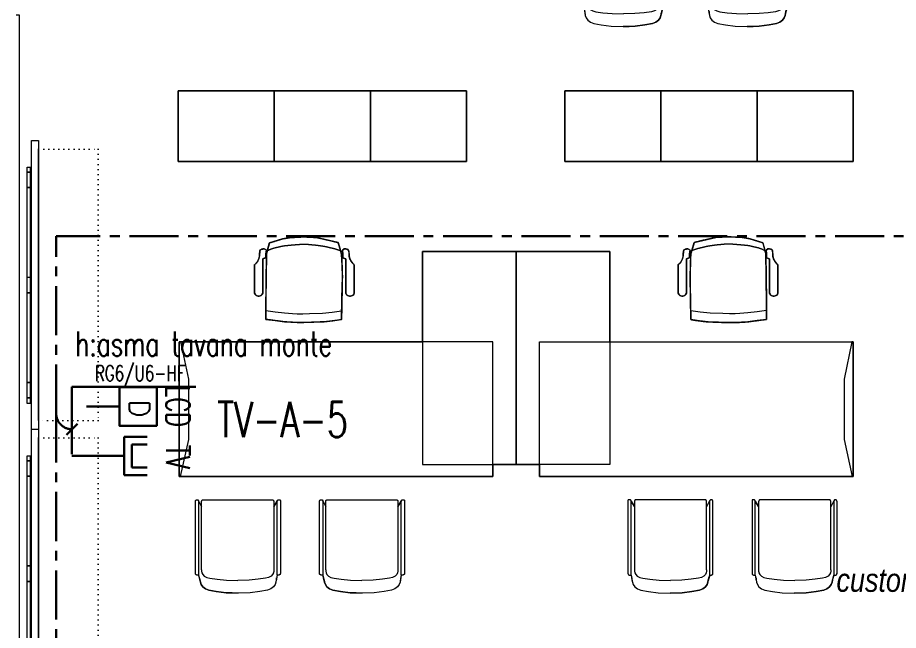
# Model space of a CAD drawing. Extents: x -2598 to 23780, y 0 to 8114.
# Drawn here: x 1963 to 2525, y 2088 to 2478 of the extents above; entities that cross this region are included whole.
import ezdxf

# ---------------------------------------------------------------- set-up
doc = ezdxf.new("R2010")
doc.units = 0
doc.header["$LTSCALE"] = 25
doc.header["$MEASUREMENT"] = 0
for name, pattern in [('CENTER', [2, 1.25, -0.25, 0.25, -0.25]), ('DOT2', [0.125, 0, -0.125]), ('HIDDEN', [0.375, 0.25, -0.125]), ('HIDDEN2', [4.7625, 3.175, -1.5875])]:
    doc.linetypes.add(name, pattern=pattern)
doc.layers.get('0').update_dxf_attribs({"color": 9, "lineweight": 9})
for name, color, linetype, lineweight in [('05', 9, 'Continuous', 9), ('10', 9, 'Continuous', 9), ('14', 9, 'Continuous', 9), ('20', 9, 'DOT2', 9), ('40', 9, 'Continuous', 9), ('E-DATA LCD EKRAN', 7, 'Continuous', 30), ('E-DATA PRİZİ (RJ45)', 7, 'Continuous', 30), ('E-KABLO', 7, 'Continuous', 30), ('E-YAZI', 7, 'Continuous', 30)]:
    doc.layers.add(name, color=color, linetype=linetype, lineweight=lineweight)
doc.styles.add('E-YAZI', font='txttw.shx')
doc.styles.add('MuuM_TEXT-ITALIC', font='ARIALNI.TTF')

# ---------------------------------------------------------------- blocks, each defined once
blk = doc.blocks.new('p-audi-furni')
at = {"layer": '05', "lineweight": 0}
for p, q in [((0, 184), (4.5, 184)), ((0, 0), (0, 184)), ((4.5, 184), (4.5, 0)), ((4.5, 5.5), (4.5, 178.5)), ((-2.8, 166.99), (-0.3, 166.99)), ((-2.8, 16.34), (-2.8, 166.99)), ((-2.8, 163.8), (-2.8, 164)), ((-2.3, 163.8), (-2.3, 164)), ((-2.3, 164), (0, 164)), ((-2.3, 163.8), (0, 163.8)), ((-0.8, 164), (-0.8, 166.99)), ((-0.8, 154.2), (-0.8, 163.8)), ((-0.3, 164), (-0.3, 166.99)), ((-0.3, 154.2), (-0.3, 163.8)), ((-2.8, 154.2), (-2.8, 154)), ((-2.3, 154), (-2.3, 154.2)), ((-2.3, 154.2), (0, 154.2)), ((-2.3, 154), (0, 154)), ((-0.8, 97), (-0.8, 154)), ((-0.3, 97), (-0.3, 154)), ((-2.8, 96.8), (-2.8, 97)), ((-2.3, 96.8), (-2.3, 97)), ((-2.3, 97), (0, 97)), ((-2.3, 96.8), (0, 96.8)), ((-0.8, 87.2), (-0.8, 96.8)), ((-0.3, 87.2), (-0.3, 96.8)), ((-2.8, 87.2), (-2.8, 87)), ((-2.3, 87.2), (0, 87.2)), ((-2.3, 87), (-2.3, 87.2)), ((-2.3, 87), (0, 87)), ((-0.8, 30), (-0.8, 87)), ((-0.3, 30), (-0.3, 87)), ((-2.8, 29.8), (-2.8, 30)), ((-2.3, 29.8), (-2.3, 30)), ((-2.3, 30), (0, 30)), ((-2.3, 29.8), (0, 29.8)), ((-0.8, 20.2), (-0.8, 29.8)), ((-0.3, 20.2), (-0.3, 29.8)), ((-2.8, 20.2), (-2.8, 20)), ((-2.3, 20.2), (0, 20.2)), ((-2.3, 20), (-2.3, 20.2)), ((-2.3, 20), (0, 20)), ((-0.8, 16.34), (-0.8, 20)), ((-0.3, 16.34), (-0.3, 20)), ((-0.3, 16.34), (-2.8, 16.34)), ((0, 0), (4.5, 0)), ((0, 0), (4.5, 0)), ((0, -184), (0, 0)), ((4.5, 0), (4.5, -184)), ((4.5, -178.5), (4.5, -5.5)), ((-2.8, -17.01), (-0.3, -17.01)), ((-2.8, -167.66), (-2.8, -17.01)), ((-2.8, -20.2), (-2.8, -20)), ((-2.3, -20.2), (-2.3, -20)), ((-2.3, -20), (0, -20)), ((-2.3, -20.2), (0, -20.2)), ((-0.8, -20), (-0.8, -17.01)), ((-0.8, -29.8), (-0.8, -20.2)), ((-0.3, -20), (-0.3, -17.01)), ((-0.3, -29.8), (-0.3, -20.2)), ((-2.8, -29.8), (-2.8, -30)), ((-2.3, -30), (-2.3, -29.8)), ((-2.3, -29.8), (0, -29.8)), ((-2.3, -30), (0, -30)), ((-0.8, -87), (-0.8, -30)), ((-0.3, -87), (-0.3, -30)), ((-2.8, -87.2), (-2.8, -87)), ((-2.3, -87.2), (-2.3, -87)), ((-2.3, -87), (0, -87)), ((-2.3, -87.2), (0, -87.2)), ((-0.8, -96.8), (-0.8, -87.2)), ((-0.3, -96.8), (-0.3, -87.2)), ((-2.8, -96.8), (-2.8, -97)), ((-2.3, -96.8), (0, -96.8)), ((-2.3, -97), (-2.3, -96.8)), ((-2.3, -97), (0, -97)), ((-0.8, -154), (-0.8, -97)), ((-0.3, -154), (-0.3, -97)), ((-2.8, -154.2), (-2.8, -154)), ((-2.3, -154.2), (-2.3, -154)), ((-2.3, -154), (0, -154)), ((-2.3, -154.2), (0, -154.2)), ((-0.8, -163.8), (-0.8, -154.2)), ((-0.3, -163.8), (-0.3, -154.2)), ((-2.8, -163.8), (-2.8, -164)), ((-0.3, -167.66), (-2.8, -167.66)), ((-2.3, -163.8), (0, -163.8)), ((-2.3, -164), (-2.3, -163.8)), ((-2.3, -164), (0, -164)), ((-0.8, -167.66), (-0.8, -164)), ((-0.3, -167.66), (-0.3, -164)), ((0, -184), (4.5, -184))]:
    blk.add_line(p, q, dxfattribs=at)
at = {"layer": '20', "color": 2, "lineweight": 0}
for p, q in [((4.5, 178.5), (42.5, 178.5)), ((42.5, 178.5), (42.5, 5.5)), ((42.5, 5.5), (4.5, 5.5)), ((4.5, -5.5), (42.5, -5.5)), ((42.5, -5.5), (42.5, -178.5)), ((42.5, -178.5), (4.5, -178.5))]:
    blk.add_line(p, q, dxfattribs=at)
blk = doc.blocks.new('Group-32-1')
for p, q in [((384804.5516, 69159.371), (384804.573, 69159.3356)), ((384804.5732, 69159.3709), (384804.5731, 69159.3704)), ((384804.5733, 69159.3713), (384804.5732, 69159.3709)), ((384804.5735, 69159.3718), (384804.5733, 69159.3713)), ((384804.5736, 69159.3723), (384804.5735, 69159.3718)), ((384804.5738, 69159.3727), (384804.5736, 69159.3723)), ((384804.574, 69159.3732), (384804.5738, 69159.3727)), ((384804.5742, 69159.3736), (384804.574, 69159.3732)), ((384804.5745, 69159.374), (384804.5742, 69159.3736)), ((384804.5747, 69159.3745), (384804.5745, 69159.374)), ((384804.575, 69159.3749), (384804.5747, 69159.3745)), ((384804.5753, 69159.3752), (384804.575, 69159.3749)), ((384804.5756, 69159.3756), (384804.5753, 69159.3752)), ((384804.576, 69159.376), (384804.5756, 69159.3756)), ((384804.5763, 69159.3763), (384804.576, 69159.376)), ((384804.5767, 69159.3766), (384804.5763, 69159.3763)), ((384804.5771, 69159.3769), (384804.5767, 69159.3766)), ((384804.5775, 69159.3772), (384804.5771, 69159.3769)), ((384804.5779, 69159.3775), (384804.5775, 69159.3772)), ((384804.5783, 69159.3777), (384804.5779, 69159.3775)), ((384804.5788, 69159.3779), (384804.5783, 69159.3777)), ((384804.5792, 69159.3781), (384804.5788, 69159.3779)), ((384804.5797, 69159.3783), (384804.5792, 69159.3781)), ((384804.5801, 69159.3785), (384804.5797, 69159.3783)), ((384804.5806, 69159.3786), (384804.5801, 69159.3785)), ((384804.5811, 69159.3787), (384804.5806, 69159.3786)), ((384804.5816, 69159.3788), (384804.5811, 69159.3787)), ((384804.5821, 69159.3789), (384804.5816, 69159.3788)), ((384804.5825, 69159.3789), (384804.5821, 69159.3789)), ((384804.583, 69159.3789), (384804.5825, 69159.3789)), ((384805.023, 69159.3789), (384804.583, 69159.3789)), ((384805.0235, 69159.3789), (384805.023, 69159.3789)), ((384805.024, 69159.3789), (384805.0235, 69159.3789)), ((384805.0245, 69159.3788), (384805.024, 69159.3789)), ((384805.0249, 69159.3787), (384805.0245, 69159.3788)), ((384805.0254, 69159.3786), (384805.0249, 69159.3787)), ((384805.0259, 69159.3785), (384805.0254, 69159.3786)), ((384805.0264, 69159.3783), (384805.0259, 69159.3785)), ((384805.0268, 69159.3781), (384805.0264, 69159.3783)), ((384805.0273, 69159.3779), (384805.0268, 69159.3781)), ((384805.0277, 69159.3777), (384805.0273, 69159.3779)), ((384805.0281, 69159.3775), (384805.0277, 69159.3777)), ((384805.0285, 69159.3772), (384805.0281, 69159.3775)), ((384805.029, 69159.3769), (384805.0285, 69159.3772)), ((384805.0293, 69159.3766), (384805.029, 69159.3769)), ((384805.0297, 69159.3763), (384805.0293, 69159.3766)), ((384805.0301, 69159.376), (384805.0297, 69159.3763)), ((384805.0304, 69159.3756), (384805.0301, 69159.376)), ((384805.0307, 69159.3752), (384805.0304, 69159.3756)), ((384805.031, 69159.3749), (384805.0307, 69159.3752)), ((384805.0313, 69159.3745), (384805.031, 69159.3749)), ((384805.0316, 69159.374), (384805.0313, 69159.3745)), ((384805.0318, 69159.3736), (384805.0316, 69159.374)), ((384805.032, 69159.3732), (384805.0318, 69159.3736)), ((384805.0322, 69159.3727), (384805.032, 69159.3732)), ((384805.0324, 69159.3723), (384805.0322, 69159.3727)), ((384805.0326, 69159.3718), (384805.0324, 69159.3723)), ((384805.0327, 69159.3713), (384805.0326, 69159.3718)), ((384805.0328, 69159.3709), (384805.0327, 69159.3713)), ((384805.0329, 69159.3704), (384805.0328, 69159.3709)), ((384805.0521, 69159.3725), (384805.033, 69159.3345)), ((384804.5731, 69159.3699), (384804.573, 69159.3694)), ((384804.573, 69159.3694), (384804.573, 69159.3689)), ((384804.573, 69159.3689), (384804.573, 69158.9239)), ((384804.5731, 69159.3704), (384804.5731, 69159.3699)), ((384805.0329, 69159.3699), (384805.0329, 69159.3704)), ((384805.033, 69159.3694), (384805.0329, 69159.3699)), ((384805.033, 69159.3689), (384805.033, 69159.3694)), ((384805.033, 69158.9322), (384805.033, 69159.3689)), ((384805.033, 69158.9322), (384805.033, 69158.9322)), ((384804.5516, 69158.8992), (384804.558, 69158.8616)), ((384805.0524, 69158.8992), (384805.0423, 69158.8616))]:
    blk.add_line(p, q)
at = {"flags": 128}
for points in [[(384804.5309, 69158.9092), (384804.5309, 69158.9087), (384804.531, 69158.9082), (384804.531, 69158.9077), (384804.5311, 69158.9072), (384804.5312, 69158.9068), (384804.5314, 69158.9063), (384804.5315, 69158.9058), (384804.5317, 69158.9054), (384804.5319, 69158.9049), (384804.5321, 69158.9045), (384804.5324, 69158.904), (384804.5326, 69158.9036), (384804.5329, 69158.9032), (384804.5332, 69158.9028), (384804.5335, 69158.9025), (384804.5339, 69158.9021), (384804.5342, 69158.9018), (384804.5346, 69158.9015), (384804.535, 69158.9012), (384804.5354, 69158.9009), (384804.5358, 69158.9006), (384804.5362, 69158.9004), (384804.5367, 69158.9001), (384804.5371, 69158.8999), (384804.5376, 69158.8998), (384804.538, 69158.8996), (384804.5385, 69158.8995), (384804.539, 69158.8994), (384804.5395, 69158.8993), (384804.54, 69158.8992), (384804.5404, 69158.8992), (384804.5409, 69158.8992), (384804.5516, 69158.8992), (384804.5516, 69159.3689), (384804.5516, 69159.3694), (384804.5516, 69159.3699), (384804.5515, 69159.3704), (384804.5515, 69159.3709), (384804.5513, 69159.3713), (384804.5512, 69159.3718), (384804.5511, 69159.3723), (384804.5509, 69159.3727), (384804.5507, 69159.3732), (384804.5505, 69159.3736), (384804.5502, 69159.374), (384804.55, 69159.3745), (384804.5497, 69159.3749), (384804.5494, 69159.3752), (384804.5491, 69159.3756), (384804.5487, 69159.376), (384804.5484, 69159.3763), (384804.548, 69159.3766), (384804.5476, 69159.3769), (384804.5472, 69159.3772), (384804.5468, 69159.3775), (384804.5464, 69159.3777), (384804.5459, 69159.3779), (384804.5455, 69159.3781), (384804.545, 69159.3783), (384804.5445, 69159.3785), (384804.5441, 69159.3786), (384804.5436, 69159.3787), (384804.5431, 69159.3788), (384804.5426, 69159.3789), (384804.5421, 69159.3789), (384804.5416, 69159.3789), (384804.5359, 69159.3789), (384804.5357, 69159.3789), (384804.5354, 69159.3789), (384804.5352, 69159.3788), (384804.535, 69159.3788), (384804.5347, 69159.3788), (384804.5345, 69159.3787), (384804.5343, 69159.3786), (384804.534, 69159.3785), (384804.5338, 69159.3784), (384804.5336, 69159.3783), (384804.5334, 69159.3782), (384804.5332, 69159.3781), (384804.533, 69159.3779), (384804.5328, 69159.3778), (384804.5326, 69159.3776), (384804.5324, 69159.3774), (384804.5322, 69159.3773), (384804.5321, 69159.3771), (384804.5319, 69159.3769), (384804.5318, 69159.3767), (384804.5316, 69159.3765), (384804.5315, 69159.3763), (384804.5314, 69159.376), (384804.5313, 69159.3758), (384804.5312, 69159.3756), (384804.5312, 69159.3754), (384804.5311, 69159.3751), (384804.531, 69159.3749), (384804.531, 69159.3746), (384804.531, 69159.3744), (384804.5309, 69159.3741), (384804.5309, 69159.3739), (384804.5309, 69158.9092)], [(384805.0521, 69158.8992), (384805.0628, 69158.8992), (384805.0633, 69158.8992), (384805.0638, 69158.8992), (384805.0642, 69158.8993), (384805.0647, 69158.8994), (384805.0652, 69158.8995), (384805.0657, 69158.8996), (384805.0661, 69158.8998), (384805.0666, 69158.8999), (384805.0671, 69158.9001), (384805.0675, 69158.9004), (384805.0679, 69158.9006), (384805.0683, 69158.9009), (384805.0687, 69158.9012), (384805.0691, 69158.9015), (384805.0695, 69158.9018), (384805.0698, 69158.9021), (384805.0702, 69158.9025), (384805.0705, 69158.9028), (384805.0708, 69158.9032), (384805.0711, 69158.9036), (384805.0714, 69158.904), (384805.0716, 69158.9045), (384805.0718, 69158.9049), (384805.072, 69158.9054), (384805.0722, 69158.9058), (384805.0723, 69158.9063), (384805.0725, 69158.9068), (384805.0726, 69158.9072), (384805.0727, 69158.9077), (384805.0727, 69158.9082), (384805.0728, 69158.9087), (384805.0728, 69158.9092), (384805.0728, 69159.3689), (384805.0728, 69159.3694), (384805.0727, 69159.3699), (384805.0727, 69159.3704), (384805.0726, 69159.3709), (384805.0725, 69159.3713), (384805.0723, 69159.3718), (384805.0722, 69159.3723), (384805.072, 69159.3727), (384805.0718, 69159.3732), (384805.0716, 69159.3736), (384805.0714, 69159.374), (384805.0711, 69159.3745), (384805.0708, 69159.3749), (384805.0705, 69159.3752), (384805.0702, 69159.3756), (384805.0698, 69159.376), (384805.0695, 69159.3763), (384805.0691, 69159.3766), (384805.0687, 69159.3769), (384805.0683, 69159.3772), (384805.0679, 69159.3775), (384805.0675, 69159.3777), (384805.0671, 69159.3779), (384805.0666, 69159.3781), (384805.0661, 69159.3783), (384805.0657, 69159.3785), (384805.0652, 69159.3786), (384805.0647, 69159.3787), (384805.0642, 69159.3788), (384805.0638, 69159.3789), (384805.0633, 69159.3789), (384805.0628, 69159.3789), (384805.0621, 69159.3789), (384805.0616, 69159.3789), (384805.0611, 69159.3789), (384805.0606, 69159.3788), (384805.0601, 69159.3787), (384805.0596, 69159.3786), (384805.0592, 69159.3785), (384805.0587, 69159.3783), (384805.0582, 69159.3781), (384805.0578, 69159.3779), (384805.0574, 69159.3777), (384805.0569, 69159.3775), (384805.0565, 69159.3772), (384805.0561, 69159.3769), (384805.0557, 69159.3766), (384805.0554, 69159.3763), (384805.055, 69159.376), (384805.0547, 69159.3756), (384805.0543, 69159.3752), (384805.054, 69159.3749), (384805.0538, 69159.3745), (384805.0535, 69159.374), (384805.0533, 69159.3736), (384805.053, 69159.3732), (384805.0528, 69159.3727), (384805.0527, 69159.3723), (384805.0525, 69159.3718), (384805.0524, 69159.3713), (384805.0523, 69159.3709), (384805.0522, 69159.3704), (384805.0521, 69159.3699), (384805.0521, 69159.3694), (384805.0521, 69159.3689), (384805.0521, 69158.8992)]]:
    blk.add_lwpolyline(points, close=True, dxfattribs=at)
for points in [[(384804.5309, 69158.9092, 0.414214), (384804.5409, 69158.8992), (384804.5516, 69158.8992), (384804.5516, 69159.3689, 0.414214), (384804.5416, 69159.3789), (384804.5359, 69159.3789, 0.414214), (384804.5309, 69159.3739)], [(384805.0521, 69158.8992), (384805.0628, 69158.8992, 0.414214), (384805.0728, 69158.9092), (384805.0728, 69159.3689, 0.414214), (384805.0628, 69159.3789), (384805.0621, 69159.3789, 0.414214), (384805.0521, 69159.3689)]]:
    blk.add_lwpolyline(points, format="xyb", close=True, dxfattribs=at)
blk.add_lwpolyline([(384805.033, 69158.9322), (384805.033, 69159.3689, 0.414214), (384805.023, 69159.3789), (384804.583, 69159.3789, 0.414214), (384804.573, 69159.3689), (384804.573, 69158.9239), (384804.5738, 69158.9202)], format="xyb", dxfattribs=at)
for points in [[(384804.573, 69158.9322), (384804.573, 69158.9239), (384804.5752, 69158.9142), (384804.5804, 69158.903), (384804.5903, 69158.8926), (384804.6064, 69158.8839), (384804.6258, 69158.8783), (384804.6716, 69158.8721), (384804.7307, 69158.8665), (384804.803, 69158.8644)], [(384805.033, 69158.9322), (384805.033, 69158.9239), (384805.0308, 69158.9142), (384805.0256, 69158.903), (384805.0157, 69158.8926), (384804.9996, 69158.8839), (384804.9803, 69158.8783), (384804.9344, 69158.8721), (384804.8753, 69158.8665), (384804.803, 69158.8644)], [(384804.5569, 69158.8806), (384804.5569, 69158.8686), (384804.5592, 69158.8546), (384804.5647, 69158.8386), (384804.5752, 69158.8236), (384804.5922, 69158.8111), (384804.6127, 69158.8031), (384804.6612, 69158.7941), (384804.7237, 69158.7861), (384804.8002, 69158.7831)], [(384805.0434, 69158.8658), (384805.0434, 69158.8686), (384805.0412, 69158.8546), (384805.0357, 69158.8386), (384805.0252, 69158.8236), (384805.0082, 69158.8111), (384804.9877, 69158.8031), (384804.9392, 69158.7941), (384804.8767, 69158.7861), (384804.8002, 69158.7831)]]:
    blk.add_lwpolyline(points, dxfattribs=at)
at = {"layer": '40'}
blk.add_lwpolyline([(384805.023, 69159.3789), (384804.583, 69159.3789, 0.414214), (384804.573, 69159.3689), (384804.573, 69159.3366), (384804.573, 69159.3356), (384804.5516, 69159.371), (384804.551, 69159.3725, 0.309775), (384804.5416, 69159.3789), (384804.5359, 69159.3789, 0.413784), (384804.5309, 69159.3739), (384804.5309, 69158.9092, 0.414214), (384804.5409, 69158.8992), (384804.5516, 69158.8992), (384804.5569, 69158.8686), (384804.5592, 69158.8546), (384804.5647, 69158.8386), (384804.5752, 69158.8236), (384804.5922, 69158.8111), (384804.6127, 69158.8031), (384804.6612, 69158.7941), (384804.7237, 69158.7861), (384804.8002, 69158.7831), (384804.8384, 69158.7846), (384804.8767, 69158.7861), (384804.9392, 69158.7941), (384804.9877, 69158.8031), (384805.0082, 69158.8111), (384805.0252, 69158.8236), (384805.0357, 69158.8386), (384805.0412, 69158.8546), (384805.0473, 69158.8804), (384805.0524, 69158.8992), (384805.0628, 69158.8992, 0.414214), (384805.0728, 69158.9092), (384805.0728, 69159.3689, 0.781144), (384805.0521, 69159.3725), (384805.033, 69159.3345), (384805.033, 69159.3689, 0.407263), (384805.0232, 69159.3789)], format="xyb", close=True, dxfattribs=at)
blk = doc.blocks.new('Group-258-1')
at = {"linetype": 'Continuous'}
for p, q in [((384800.0983, 69164.505), (384800.0936, 69164.5084)), ((384800.71, 69164.505), (384800.7146, 69164.5084)), ((384800.2257, 69164.3995), (384800.1668, 69164.4084)), ((384800.2892, 69164.3936), (384800.2257, 69164.3995)), ((384800.3717, 69164.3904), (384800.2892, 69164.3936)), ((384800.4137, 69164.389), (384800.3717, 69164.3904)), ((384800.4502, 69164.389), (384800.4137, 69164.389)), ((384800.4792, 69164.3908), (384800.4502, 69164.389)), ((384800.5299, 69164.394), (384800.4792, 69164.3908)), ((384800.5895, 69164.4019), (384800.5299, 69164.394)), ((384800.6491, 69164.4097), (384800.5895, 69164.4019))]:
    blk.add_line(p, q, dxfattribs=at)
at = {"linetype": 'Continuous', "flags": 128}
for points in [[(384800.0862, 69164.6997), (384800.0862, 69164.6409), (384800.0862, 69164.6409)], [(384800.722, 69164.6997), (384800.722, 69164.6409), (384800.722, 69164.6409)], [(384800.0862, 69164.6409), (384800.0862, 69164.5259), (384800.0862, 69164.6409)], [(384800.1395, 69164.5259), (384800.1395, 69164.6409), (384800.1395, 69164.6409)], [(384800.6687, 69164.5259), (384800.6687, 69164.6409), (384800.6687, 69164.6409)], [(384800.722, 69164.6409), (384800.722, 69164.5259), (384800.722, 69164.6409)], [(384800.0862, 69164.5259), (384800.0862, 69164.5259), (384800.087, 69164.52)], [(384800.0862, 69164.5259), (384800.087, 69164.52), (384800.087, 69164.52)], [(384800.087, 69164.52), (384800.087, 69164.52), (384800.0892, 69164.5143)], [(384800.087, 69164.52), (384800.0892, 69164.5143), (384800.0892, 69164.5143)], [(384800.0892, 69164.5143), (384800.0892, 69164.5143), (384800.0929, 69164.5094)], [(384800.0892, 69164.5143), (384800.0936, 69164.5084), (384800.0929, 69164.5094)], [(384800.0977, 69164.5054), (384800.0977, 69164.5054), (384800.1034, 69164.5026)], [(384800.0977, 69164.5054), (384800.1034, 69164.5026), (384800.1034, 69164.5026)], [(384800.1034, 69164.5026), (384800.1034, 69164.5026), (384800.1096, 69164.5011)], [(384800.1034, 69164.5026), (384800.1096, 69164.5011), (384800.1096, 69164.5011)], [(384800.1096, 69164.5011), (384800.1096, 69164.5011), (384800.1161, 69164.5011)], [(384800.1096, 69164.5011), (384800.1161, 69164.5011), (384800.1161, 69164.5011)], [(384800.1161, 69164.5011), (384800.1161, 69164.5011), (384800.1223, 69164.5026)], [(384800.1161, 69164.5011), (384800.1223, 69164.5026), (384800.1223, 69164.5026)], [(384800.1223, 69164.5026), (384800.1223, 69164.5026), (384800.128, 69164.5054)], [(384800.1223, 69164.5026), (384800.128, 69164.5054), (384800.128, 69164.5054)], [(384800.128, 69164.5054), (384800.128, 69164.5054), (384800.1328, 69164.5094)], [(384800.128, 69164.5054), (384800.1328, 69164.5094), (384800.1328, 69164.5094)], [(384800.1328, 69164.5094), (384800.1328, 69164.5094), (384800.1365, 69164.5143)], [(384800.1328, 69164.5094), (384800.1365, 69164.5143), (384800.1365, 69164.5143)], [(384800.1365, 69164.5143), (384800.1365, 69164.5143), (384800.1387, 69164.52)], [(384800.1365, 69164.5143), (384800.1387, 69164.52), (384800.1387, 69164.52)], [(384800.1387, 69164.52), (384800.1387, 69164.52), (384800.1395, 69164.5259)], [(384800.1387, 69164.52), (384800.1395, 69164.5259), (384800.1395, 69164.5259)], [(384800.6695, 69164.52), (384800.6695, 69164.52), (384800.6687, 69164.5259)], [(384800.6695, 69164.52), (384800.6687, 69164.5259), (384800.6687, 69164.5259)], [(384800.6718, 69164.5143), (384800.6718, 69164.5143), (384800.6695, 69164.52)], [(384800.6718, 69164.5143), (384800.6695, 69164.52), (384800.6695, 69164.52)], [(384800.6754, 69164.5094), (384800.6754, 69164.5094), (384800.6718, 69164.5143)], [(384800.6754, 69164.5094), (384800.6718, 69164.5143), (384800.6718, 69164.5143)], [(384800.6802, 69164.5054), (384800.6802, 69164.5054), (384800.6754, 69164.5094)], [(384800.6802, 69164.5054), (384800.6754, 69164.5094), (384800.6754, 69164.5094)], [(384800.6859, 69164.5026), (384800.6859, 69164.5026), (384800.6802, 69164.5054)], [(384800.6859, 69164.5026), (384800.6802, 69164.5054), (384800.6802, 69164.5054)], [(384800.6922, 69164.5011), (384800.6922, 69164.5011), (384800.6859, 69164.5026)], [(384800.6922, 69164.5011), (384800.6859, 69164.5026), (384800.6859, 69164.5026)], [(384800.6986, 69164.5011), (384800.6986, 69164.5011), (384800.6922, 69164.5011)], [(384800.6986, 69164.5011), (384800.6922, 69164.5011), (384800.6922, 69164.5011)], [(384800.7048, 69164.5026), (384800.7048, 69164.5026), (384800.6986, 69164.5011)], [(384800.7048, 69164.5026), (384800.6986, 69164.5011), (384800.6986, 69164.5011)], [(384800.7105, 69164.5054), (384800.7105, 69164.5054), (384800.7048, 69164.5026)], [(384800.7105, 69164.5054), (384800.7048, 69164.5026), (384800.7048, 69164.5026)], [(384800.719, 69164.5143), (384800.7146, 69164.5084), (384800.7153, 69164.5094)], [(384800.719, 69164.5143), (384800.719, 69164.5143), (384800.7153, 69164.5094)], [(384800.7213, 69164.52), (384800.7213, 69164.52), (384800.719, 69164.5143)], [(384800.7213, 69164.52), (384800.719, 69164.5143), (384800.719, 69164.5143)], [(384800.722, 69164.5259), (384800.722, 69164.5259), (384800.7213, 69164.52)], [(384800.722, 69164.5259), (384800.7213, 69164.52), (384800.7213, 69164.52)]]:
    blk.add_lwpolyline(points, close=True, dxfattribs=at)
at = {"linetype": 'Continuous'}
for points in [[(384800.4074, 69164.8792), (384800.3673, 69164.8772), (384800.3272, 69164.8751)], [(384800.4932, 69164.8746), (384800.4503, 69164.8769), (384800.4074, 69164.8792)], [(384800.1886, 69164.8426), (384800.1775, 69164.8055), (384800.1663, 69164.7685)], [(384800.2312, 69164.8536), (384800.2099, 69164.8481), (384800.1886, 69164.8426)], [(384800.3272, 69164.8751), (384800.2792, 69164.8644), (384800.2312, 69164.8536)], [(384800.3252, 69164.8264), (384800.2999, 69164.8227), (384800.2746, 69164.8191)], [(384800.3841, 69164.8318), (384800.3546, 69164.8291), (384800.3252, 69164.8264)], [(384800.4307, 69164.8318), (384800.4074, 69164.8318), (384800.3841, 69164.8318)], [(384800.4872, 69164.8271), (384800.4589, 69164.8295), (384800.4307, 69164.8318)], [(384800.5356, 69164.8225), (384800.5114, 69164.8248), (384800.4872, 69164.8271)], [(384800.5432, 69164.8666), (384800.5182, 69164.8706), (384800.4932, 69164.8746)], [(384800.5919, 69164.8096), (384800.5638, 69164.8161), (384800.5356, 69164.8225)], [(384800.6271, 69164.8405), (384800.5851, 69164.8535), (384800.5432, 69164.8666)], [(384800.6454, 69164.7717), (384800.6363, 69164.8061), (384800.6271, 69164.8405)], [(384800.1182, 69164.7571), (384800.1184, 69164.788), (384800.1261, 69164.8013), (384800.1481, 69164.8026)], [(384800.1481, 69164.8026), (384800.1523, 69164.8031), (384800.1616, 69164.7937)], [(384800.1585, 69164.7715), (384800.1583, 69164.7588), (384800.158, 69164.7461)], [(384800.1616, 69164.7937), (384800.1601, 69164.7826), (384800.1585, 69164.7715)], [(384800.1663, 69164.7685), (384800.1639, 69164.6975), (384800.1616, 69164.6266)], [(384800.2113, 69164.8039), (384800.1911, 69164.7972), (384800.1708, 69164.7905)], [(384800.2746, 69164.8191), (384800.2429, 69164.8115), (384800.2113, 69164.8039)], [(384800.637, 69164.7924), (384800.6046, 69164.8075), (384800.5919, 69164.8096)], [(384800.6491, 69164.4746), (384800.6472, 69164.6232), (384800.6454, 69164.7717)], [(384800.6601, 69164.8026), (384800.656, 69164.8031), (384800.6466, 69164.7937)], [(384800.6466, 69164.7937), (384800.6482, 69164.7826), (384800.6497, 69164.7715)], [(384800.6497, 69164.7715), (384800.65, 69164.7588), (384800.6502, 69164.7461)], [(384800.69, 69164.7571), (384800.6898, 69164.788), (384800.6822, 69164.8013), (384800.6601, 69164.8026)], [(384800.0854, 69164.7011), (384800.1126, 69164.7212), (384800.1182, 69164.7571)], [(384800.158, 69164.7461), (384800.1488, 69164.7423), (384800.1395, 69164.7385)], [(384800.1395, 69164.7385), (384800.1395, 69164.6897), (384800.1395, 69164.6409)], [(384800.6502, 69164.7461), (384800.6595, 69164.7423), (384800.6687, 69164.7385)], [(384800.6687, 69164.7385), (384800.6687, 69164.6897), (384800.6687, 69164.6409)], [(384800.7229, 69164.7011), (384800.6957, 69164.7212), (384800.69, 69164.7571)], [(384800.1616, 69164.6266), (384800.1642, 69164.4892), (384800.1668, 69164.3518)], [(384800.6491, 69164.3531), (384800.6491, 69164.4138), (384800.6491, 69164.4746)], [(384800.1668, 69164.3518), (384800.2302, 69164.3409), (384800.278, 69164.3374)], [(384800.278, 69164.3374), (384800.3427, 69164.3349), (384800.4074, 69164.3324)], [(384800.4074, 69164.3324), (384800.4288, 69164.3324), (384800.4502, 69164.3324)], [(384800.4502, 69164.3324), (384800.4901, 69164.3349), (384800.5299, 69164.3374)], [(384800.5299, 69164.3374), (384800.5895, 69164.3452), (384800.6491, 69164.3531)]]:
    blk.add_open_spline(points, degree=2, dxfattribs=at)
at = {"layer": '40'}
blk.add_lwpolyline([(384800.6491, 69164.3531), (384800.5895, 69164.3452), (384800.5299, 69164.3374), (384800.4502, 69164.3324), (384800.4074, 69164.3324), (384800.3427, 69164.3349), (384800.278, 69164.3374), (384800.2222, 69164.3433), (384800.1668, 69164.3518), (384800.1642, 69164.4892), (384800.1616, 69164.6266), (384800.1639, 69164.6975), (384800.1663, 69164.7685), (384800.1732, 69164.7913), (384800.1886, 69164.8426), (384800.3272, 69164.8751), (384800.4074, 69164.8792), (384800.4932, 69164.8746), (384800.5432, 69164.8666), (384800.6271, 69164.8405), (384800.6454, 69164.7717), (384800.6472, 69164.6232), (384800.6491, 69164.4746), (384800.6491, 69164.4097)], close=True, dxfattribs=at)
for points in [[(384800.1395, 69164.7385), (384800.158, 69164.7461), (384800.1583, 69164.7588), (384800.1585, 69164.7715), (384800.1616, 69164.7937), (384800.1481, 69164.8026, 0.293897), (384800.1206, 69164.7899), (384800.1182, 69164.7571, -0.205), (384800.0854, 69164.7011), (384800.0862, 69164.6997), (384800.0862, 69164.5259, 0.937941), (384800.1395, 69164.5259)], [(384800.6687, 69164.7385), (384800.6502, 69164.7461), (384800.65, 69164.7588), (384800.6497, 69164.7715), (384800.6466, 69164.7937), (384800.6601, 69164.8026, -0.293897), (384800.6877, 69164.7899), (384800.69, 69164.7571, 0.205), (384800.7229, 69164.7011), (384800.722, 69164.6997), (384800.722, 69164.5259, -0.937941), (384800.6687, 69164.5259)]]:
    blk.add_lwpolyline(points, format="xyb", close=True, dxfattribs=at)
blk = doc.blocks.new('Group-8-1')
for p, q in [((384791.7973, 69160.1985), (384791.7973, 69159.4172)), ((384791.7973, 69159.4172), (384792.2453, 69159.4172))]:
    blk.add_line(p, q)
blk.add_lwpolyline([(384792.395, 69160.776), (384792.395, 69159.4172), (384792.2453, 69159.4172), (384792.2453, 69159.3415), (384790.2453, 69159.3415), (384790.2453, 69160.1981), (384791.7973, 69160.1985), (384791.7973, 69160.776)], close=True)
at = {"flags": 128}
for points in [[(384792.2453, 69159.4172), (384792.395, 69159.4172), (384792.395, 69160.776), (384791.7973, 69160.776), (384791.7973, 69160.1985)], [(384790.2457, 69160.1985), (384790.2547, 69160.1985), (384790.3041, 69159.9608), (384790.3041, 69159.5776), (384790.2526, 69159.3415), (384790.2453, 69159.3415), (384790.2453, 69160.1981)]]:
    blk.add_lwpolyline(points, dxfattribs=at)
for points in [[(384792.2453, 69160.1985), (384790.2453, 69160.1985), (384790.2453, 69159.3415), (384792.2453, 69159.3415), (384792.2453, 69160.1985)], [(384792.2453, 69160.1985), (384790.2453, 69160.1985), (384790.2453, 69159.3415), (384792.2453, 69159.3415)]]:
    blk.add_lwpolyline(points, close=True, dxfattribs=at)
blk = doc.blocks.new('Group-19-11')
at = {"color": 7, "extrusion": (0, 0, -1), "zscale": -1}
for name, p in [('Group-258-1', (-384801.2026, -69165.6592)), ('Group-32-1', (-384805.1762, -69161.835)), ('Group-32-1', (-384805.968, -69161.835))]:
    blk.add_blockref(name, p, dxfattribs=at)
blk.add_blockref('Group-8-1', (-384790.2453, -69161.6485))
blk = doc.blocks.new('Group-41-1')
for p, q in [((384804.5645, 69162.035), (384804.5645, 69161.585)), ((384805.1779, 69162.035), (384804.5645, 69162.035)), ((384805.1779, 69161.585), (384805.1779, 69162.035)), ((384804.5645, 69161.585), (384805.1779, 69161.585))]:
    blk.add_line(p, q)
at = {"flags": 128}
blk.add_lwpolyline([(384804.5645, 69162.035), (384805.1779, 69162.035), (384805.1779, 69161.585), (384804.5645, 69161.585)], close=True, dxfattribs=at)
blk = doc.blocks.new('Group-42-1')
at = {"layer": '05', "color": 7}
for p in [(-1.2267, 0), (-0.6133, 0), (0, 0)]:
    blk.add_blockref('Group-41-1', p, dxfattribs=at)
blk = doc.blocks.new('p-zemin kat')
at = {"layer": '14'}
blk.add_lwpolyline([(1182.5, 1943), (1964.5, 1943), (1964.5, 2480), (1962.5, 2480)], dxfattribs=at)
at = {"layer": '20', "linetype": 'HIDDEN', "lineweight": 0}
blk.add_arc((4088.57, -323.37), 2647.53, 80.45701, 156.55486, dxfattribs=at)
at = {"layer": '40', "insert": (2540.61, 2119.7), "char_height": 15, "width": 335.6561, "attachment_point": 5, "style": 'MuuM_TEXT-ITALIC'}
blk.add_mtext('customer area', dxfattribs=at)
blk = doc.blocks.new('E-LCD+TV')
at = {"layer": 'E-DATA PRİZİ (RJ45)', "color": 1}
for p, q in [((38.5, 77.5), (38.5, 48)), ((48.3, 77.5), (48.3, 57.8)), ((77.8, 77.5), (77.8, 57.8)), ((87.6, 77.5), (87.6, 48)), ((48.3, 57.8), (77.8, 57.8)), ((38.5, 48), (87.6, 48)), ((63, 48), (63, 0)), ((0, 0), (0, 42))]:
    blk.add_line(p, q, dxfattribs=at)
blk.add_lwpolyline([(-24.6, 89.6), (24.6, 89.6), (24.6, 42), (-24.6, 42)], close=True, dxfattribs=at)
at = {"layer": 'E-DATA PRİZİ (RJ45)', "color": 1, "style": 'E-YAZI'}
blk.add_text('D', height=25.6, dxfattribs=at).set_placement((-8.8, 54.6))
at = {"layer": 'E-YAZI', "color": 1, "style": 'E-YAZI', "width": 0.7}
for s, p in [('LCD', (-27, 101.6)), ('TV', (49, 101.6))]:
    blk.add_text(s, height=30, dxfattribs=at).set_placement(p)

msp = doc.modelspace()

# ---------------------------------------------------------------- linework, layer by layer
at = {"layer": '20', "linetype": 'HIDDEN', "lineweight": 0}
msp.add_lwpolyline([(1754.32, 730, -0.342283), (4527.5, 2199.66, -0.342283)], format="xyb", dxfattribs=at)
at = {"layer": 'E-KABLO', "color": 6, "linetype": 'CENTER'}
for p, q in [((1988, 2225.96), (1988, 2339.01)), ((3516.01, 2339.01), (1988, 2339.01)), ((1988, 2225.96), (1988, 1342.89))]:
    msp.add_line(p, q, dxfattribs=at)
at = {"layer": 'E-KABLO'}
for p, q in [((2077, 2242.97), (1998, 2242.97)), ((1998, 2242.97), (1998, 2215.96)), ((2001.54, 2219.49), (1994.47, 2212.42))]:
    msp.add_line(p, q, dxfattribs=at)
at = {"layer": 'E-KABLO', "color": 6, "linetype": 'HIDDEN2', "ltscale": 0.2}
for p, q in [((1998, 2215.96), (1998, 2198.94)), ((1998, 2198.94), (2007.35, 2198.94))]:
    msp.add_line(p, q, dxfattribs=at)
msp.add_arc((1998, 2225.96), 10, 180, 270, dxfattribs=at)

# ---------------------------------------------------------------- block references
msp.add_blockref('p-audi-furni', (1972.3, 2216))
at = {"layer": '05', "color": 7, "yscale": 100, "zscale": 100}
for name, p, xscale in [('Group-19-11', (2466.36, 2777.79), -100), ('Group-42-1', (-38478268.03, -6913771.89), 100), ('Group-42-1', (-38478021.42, -6913771.89), 100), ('Group-19-11', (2066.43, 2416.61), 100), ('Group-19-11', (2496.36, 2416.61), -100)]:
    msp.add_blockref(name, p, dxfattribs=dict(at, xscale=xscale))
at = {"layer": '10'}
msp.add_blockref('p-zemin kat', (0, 0), dxfattribs=at)
at = {"layer": 'E-DATA LCD EKRAN', "color": 1, "xscale": 0.5, "yscale": 0.5, "zscale": 0.5, "rotation": 270}
msp.add_blockref('E-LCD+TV', (2007.35, 2230.45), dxfattribs=at)

# ---------------------------------------------------------------- texts
at = {"layer": 'E-KABLO', "color": 3, "linetype": 'Continuous', "style": 'E-YAZI', "width": 0.7}
msp.add_text('RG6/U6-HF', height=10, dxfattribs=at).set_placement((2012.73, 2246.68))
at = {"layer": 'E-KABLO', "color": 30, "linetype": 'Continuous', "style": 'E-YAZI', "width": 0.7}
msp.add_text('TV-A-5', height=22.4, dxfattribs=at).set_placement((2090.72, 2210.96))
at = {"layer": 'E-YAZI', "color": 3, "style": 'E-YAZI', "width": 0.7}
msp.add_text('h:asma tavana monte', height=15.68, dxfattribs=at).set_placement((2000.2, 2262.58))

doc.saveas('drawing.dxf')
